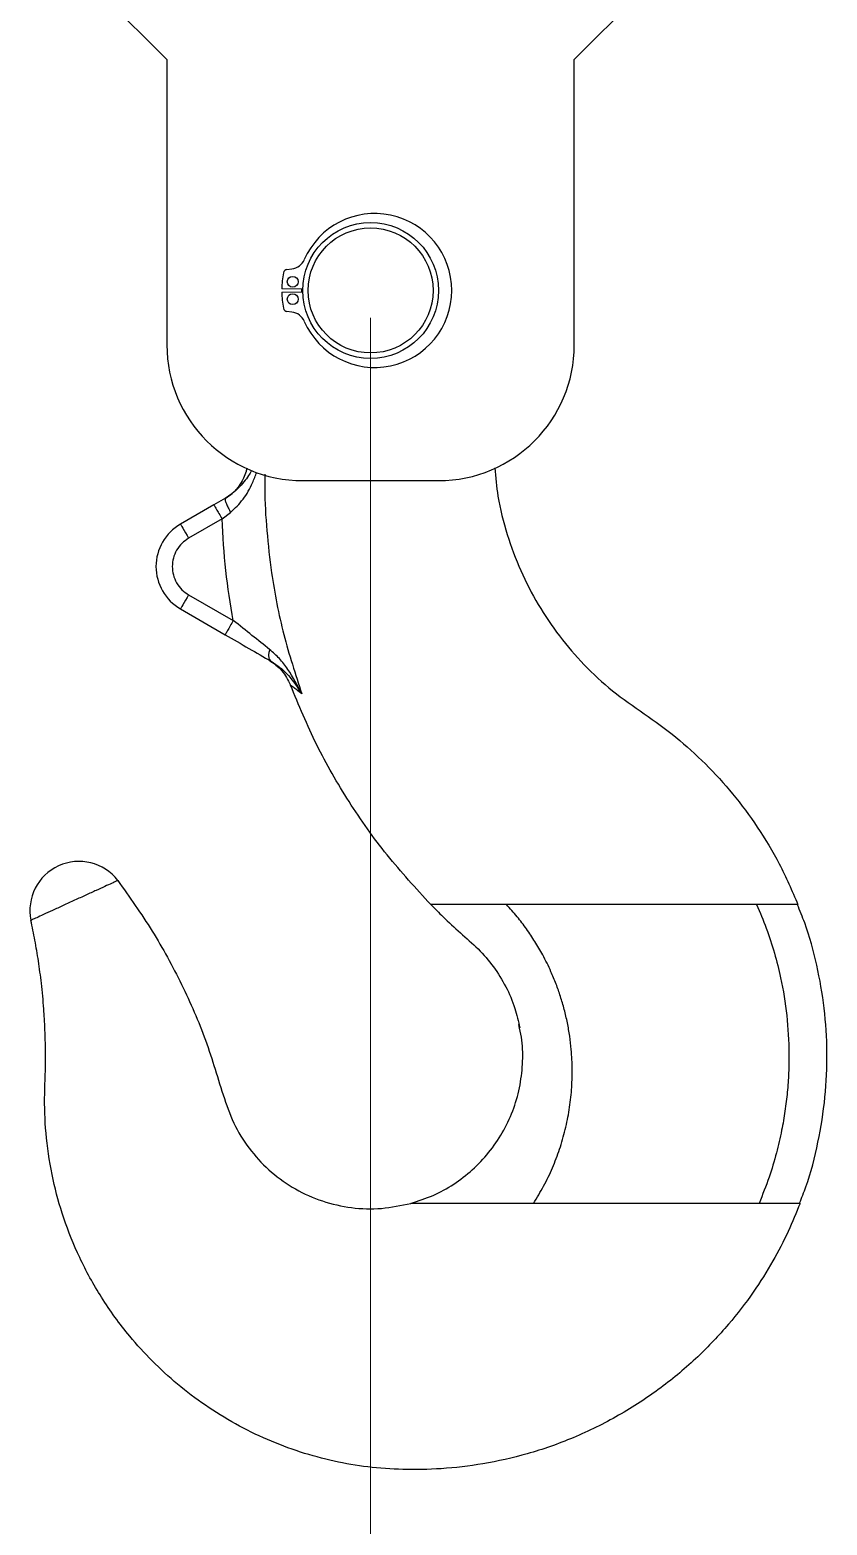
# Model space of a CAD drawing. Header units: centimetres. Extents: x 470464 to 524273, y 49611 to 59074.
# Drawn here: x 504163.61 to 504178.29, y 50234.48 to 50262 of the extents above; entities that cross this region are included whole.
import ezdxf

# ---------------------------------------------------------------- set-up
doc = ezdxf.new("R2010")
doc.units = ezdxf.units.CM
doc.header["$MEASUREMENT"] = 0
doc.layers.add('A-ANNO-REVC-01', color=1, linetype='Continuous', lineweight=15, true_color=0xff0000, plot=False)
doc.layers.add('vinç', color=7, linetype='Continuous')
doc.styles.add('BARIŞ BABUR-3', font='arial.ttf')
doc.dimstyles.new('AAA_A4 BVS STANDART', dxfattribs={"dimscale": 12, "dimtxt": 1.8, "dimasz": 1.6, "dimexe": 0.18, "dimexo": 0.0625, "dimgap": 0.09, "dimtad": 1, "dimtoh": 1, "dimdec": 0, "dimzin": 9, "dimdsep": 46, "dimtxsty": 'BARIŞ BABUR-3', "dimcen": 0.09, "dimclrd": 1, "dimclre": 1, "dimclrt": 2, "dimadec": 0, "dimazin": 0, "dimtfac": 1, "dimtdec": 0, "dimtofl": 0, "dimtmove": 0, "dimatfit": 3, "dimfxl": 1, "dimtolj": 1, "dimtzin": 0, "dimlwd": 9, "dimlwe": 9, "dimarcsym": 0})

# ---------------------------------------------------------------- blocks, each defined once
blk = doc.blocks.new('*D141')
at = {"layer": 'A-ANNO-REVC-01', "color": 1, "lineweight": 9, "transparency": 16777216}
for p, q in [((416851.459, 68476.754), (416851.459, 68408.002)), ((417929.459, 68476.754), (417929.459, 68408.002)), ((416864.259, 68409.442), (417916.659, 68409.442))]:
    blk.add_line(p, q, dxfattribs=at)
at = {"layer": 'A-ANNO-REVC-01', "color": 1, "transparency": 16777216}
for points in [[(416864.259, 68411.576), (416864.259, 68407.309), (416851.459, 68409.442)], [(417916.659, 68411.576), (417916.659, 68407.309), (417929.459, 68409.442)]]:
    blk.add_solid(points, dxfattribs=at)
at = {"layer": 'Defpoints', "color": 0, "transparency": 16777216}
for p in [(416851.459, 68477.254), (417929.459, 68477.254), (417929.459, 68409.442)]:
    blk.add_point(p, dxfattribs=at)
at = {"layer": 'A-ANNO-REVC-01', "color": 2, "transparency": 16777216, "insert": (417388.825, 68419.027), "char_height": 14.4, "attachment_point": 5, "style": 'BARIŞ BABUR-3'}
blk.add_mtext('\\A1;KANCA GEZME MESAFESİ : 1078', dxfattribs=at)
blk = doc.blocks.new('*D146')
at = {"layer": 'A-ANNO-REVC-01', "color": 1, "lineweight": 9, "transparency": 16777216}
for p, q in [((416786.459, 68765.863), (416786.459, 68408.002)), ((416851.459, 68476.754), (416851.459, 68408.002)), ((416838.659, 68409.442), (416799.259, 68409.442))]:
    blk.add_line(p, q, dxfattribs=at)
at = {"layer": 'A-ANNO-REVC-01', "color": 1, "transparency": 16777216}
for points in [[(416799.259, 68411.576), (416799.259, 68407.309), (416786.459, 68409.442)], [(416838.659, 68411.576), (416838.659, 68407.309), (416851.459, 68409.442)]]:
    blk.add_solid(points, dxfattribs=at)
at = {"layer": 'Defpoints', "color": 0, "transparency": 16777216}
for p in [(416786.459, 68766.363), (416851.459, 68477.254), (416786.459, 68409.442)]:
    blk.add_point(p, dxfattribs=at)
at = {"layer": 'A-ANNO-REVC-01', "color": 2, "transparency": 16777216, "insert": (416818.959, 68417.514), "char_height": 14.4, "attachment_point": 5, "style": 'BARIŞ BABUR-3'}
blk.add_mtext('\\A1;65', dxfattribs=at)
blk = doc.blocks.new('dfdskytjhtdfxzgresdjkyu')
at = {"color": 2, "linetype": 'Continuous', "lineweight": 25}
for p, q in [((416846.459, 68943.98), (416847.709, 68942.73)), ((416855.209, 68942.73), (416856.459, 68943.98)), ((416847.709, 68942.73), (416847.709, 68937.48)), ((416855.209, 68937.48), (416855.209, 68942.73)), ((416849.92, 68938.865), (416850.012, 68938.877)), ((416850.209, 68938.503), (416849.824, 68938.51)), ((416849.824, 68938.45), (416850.209, 68938.457)), ((416850.194, 68938.457), (416850.194, 68938.503)), ((416850.012, 68938.082), (416849.92, 68938.094)), ((416850.209, 68934.98), (416852.709, 68934.98)), ((416848.786, 68934.657), (416848.575, 68934.535)), ((416848.575, 68934.535), (416847.959, 68934.179)), ((416848.725, 68934.275), (416848.109, 68933.919)), ((416848.725, 68934.275), (416848.882, 68934.395)), ((416847.959, 68932.62), (416848.782, 68932.145)), ((416848.109, 68932.88), (416848.932, 68932.405)), ((416852.672, 68927.075), (416852.566, 68927.18)), ((416854.201, 68924.906), (416854.189, 68924.971))]:
    blk.add_line(p, q, dxfattribs=at)
at = {"color": 2, "linetype": 'Continuous', "lineweight": 25, "flags": 128}
for points in [[(416847.959, 68934.179), (416847.962, 68934.174), (416847.97, 68934.159), (416847.984, 68934.135), (416848.003, 68934.103), (416848.026, 68934.064), (416848.052, 68934.019), (416848.08, 68933.97), (416848.109, 68933.919)], [(416848.109, 68932.88), (416848.08, 68932.829), (416848.052, 68932.781), (416848.026, 68932.736), (416848.003, 68932.696), (416847.984, 68932.664), (416847.97, 68932.64), (416847.962, 68932.625), (416847.959, 68932.62)]]:
    blk.add_lwpolyline(points, dxfattribs=at)
at = {"color": 2, "linetype": 'Continuous', "lineweight": 25}
for centre, radius in [((416851.459, 68938.48), 1.25), ((416851.459, 68938.48), 1.15), ((416850.025, 68938.64), 0.1), ((416850.025, 68938.32), 0.1)]:
    blk.add_circle(centre, radius, dxfattribs=at)
for centre, radius, start, end in [((416851.537, 68938.48), 1.417, 203.6713, 156.3287), ((416849.974, 68939.165), 0.29, 277.5, 336.3287), ((416851.459, 68938.48), 1.635, 168.4909, 178.9486), ((416849.93, 68938.791), 0.075, 97.5, 168.4909), ((416851.459, 68938.48), 1.635, 181.0514, 191.5091), ((416849.93, 68938.169), 0.075, 191.5091, 262.5), ((416849.974, 68937.795), 0.29, 23.6713, 82.5), ((416850.209, 68937.48), 2.5, 180, 270), ((416852.709, 68937.48), 2.5, 270, 0), ((416848.409, 68933.4), 0.9, 120, 240), ((416846.09, 68927.071), 0.902, 37.5914, 191.6654)]:
    blk.add_arc(centre, radius, start, end, dxfattribs=at)
for points, knots in [([(416849.267, 68935.164), (416849.249, 68935.135), (416849.184, 68935.022), (416849.067, 68934.88), (416848.917, 68934.741), (416848.829, 68934.684), (416848.786, 68934.657)], [0, 0, 0, 0, 0.154002, 0.592176, 0.799442, 1, 1, 1, 1]), ([(416848.882, 68934.395), (416848.963, 68934.473), (416849.131, 68934.634), (416849.273, 68934.897), (416849.338, 68935.072), (416849.362, 68935.138)], [0, 0, 0, 0, 0.367668, 0.760497, 1, 1, 1, 1]), ([(416849.182, 68935.211), (416849.177, 68935.19), (416849.163, 68935.123), (416849.12, 68935.024), (416849.062, 68934.918), (416849.001, 68934.834), (416848.958, 68934.783), (416848.941, 68934.768), (416848.938, 68934.765)], [0, 0, 0, 0, 0.093239, 0.2878914, 0.4898476, 0.7070999, 0.9475188, 1, 1, 1, 1]), ([(416849.513, 68935.097), (416849.512, 68935.01), (416849.506, 68934.664), (416849.543, 68934.059), (416849.644, 68933.158), (416849.837, 68932.148), (416850.075, 68931.418), (416850.193, 68931.056)], [0, 0, 0, 0, 0.062637, 0.252155, 0.441285, 0.722661, 1, 1, 1, 1]), ([(416853.743, 68935.216), (416853.759, 68935.041), (416853.797, 68934.626), (416853.961, 68933.991), (416854.21, 68933.322), (416854.533, 68932.695), (416854.925, 68932.113), (416855.383, 68931.581), (416855.904, 68931.096), (416856.498, 68930.692), (416857.088, 68930.266), (416857.632, 68929.771), (416858.136, 68929.219), (416858.591, 68928.604), (416859.001, 68927.926), (416859.215, 68927.432), (416859.324, 68927.18)], [0, 0, 0, 0, 0.052108, 0.124196, 0.194802, 0.26452, 0.333883, 0.403411, 0.473656, 0.545211, 0.617496, 0.690284, 0.764171, 0.839835, 0.918092, 1, 1, 1, 1]), ([(416848.786, 68934.657), (416848.783, 68934.649), (416848.776, 68934.634), (416848.799, 68934.563), (416848.836, 68934.481), (416848.867, 68934.424), (416848.882, 68934.395)], [0, 0, 0, 0, 0.279659, 0.559316, 0.779657, 1, 1, 1, 1]), ([(416848.786, 68934.657), (416848.83, 68934.684), (416848.885, 68934.717), (416848.929, 68934.758), (416848.938, 68934.766)], [0, 0, 0, 0, 0.806942, 1, 1, 1, 1]), ([(416848.575, 68934.535), (416848.577, 68934.531), (416848.582, 68934.523), (416848.617, 68934.463), (416848.666, 68934.377), (416848.706, 68934.309), (416848.725, 68934.275)], [0, 0, 0, 0, 0.249999, 0.499998, 0.749999, 1, 1, 1, 1]), ([(416848.932, 68932.405), (416848.881, 68932.711), (416848.777, 68933.331), (416848.743, 68933.958), (416848.725, 68934.275)], [0, 0, 0, 0, 0.494753, 1, 1, 1, 1]), ([(416848.109, 68933.919), (416848.066, 68933.89), (416847.98, 68933.831), (416847.883, 68933.703), (416847.822, 68933.556), (416847.802, 68933.4), (416847.822, 68933.244), (416847.883, 68933.097), (416847.98, 68932.968), (416848.066, 68932.909), (416848.109, 68932.88)], [0, 0, 0, 0, 0.122833, 0.25, 0.377167, 0.5, 0.622833, 0.75, 0.877167, 1, 1, 1, 1]), ([(416848.932, 68932.405), (416848.912, 68932.371), (416848.873, 68932.303), (416848.824, 68932.217), (416848.789, 68932.157), (416848.784, 68932.149), (416848.782, 68932.145)], [0, 0, 0, 0, 0.250001, 0.500002, 0.750001, 1, 1, 1, 1]), ([(416849.601, 68931.874), (416849.494, 68931.96), (416849.279, 68932.131), (416849.048, 68932.313), (416848.932, 68932.405)], [0, 0, 0, 0, 0.497978, 1, 1, 1, 1]), ([(416848.782, 68932.145), (416848.93, 68932.06), (416849.224, 68931.89), (416849.492, 68931.735), (416849.626, 68931.658)], [0, 0, 0, 0, 0.501323, 1, 1, 1, 1]), ([(416849.601, 68931.874), (416849.594, 68931.849), (416849.581, 68931.799), (416849.581, 68931.735), (416849.594, 68931.684), (416849.616, 68931.667), (416849.626, 68931.658)], [0, 0, 0, 0, 0.2499993, 0.499996, 0.7499931, 1, 1, 1, 1]), ([(416850.193, 68931.056), (416850.113, 68931.21), (416849.993, 68931.438), (416849.787, 68931.707), (416849.663, 68931.819), (416849.601, 68931.874)], [0, 0, 0, 0, 0.512082, 0.759745, 1, 1, 1, 1]), ([(416849.593, 68931.677), (416849.678, 68931.618), (416849.847, 68931.498), (416849.938, 68931.312), (416849.984, 68931.218)], [0, 0, 0, 0, 0.5, 1, 1, 1, 1]), ([(416849.626, 68931.658), (416849.685, 68931.619), (416849.805, 68931.54), (416850.001, 68931.345), (416850.116, 68931.173), (416850.193, 68931.056)], [0, 0, 0, 0, 0.2384906, 0.4850993, 1, 1, 1, 1]), ([(416852.566, 68927.18), (416852.292, 68927.478), (416851.744, 68928.072), (416851.049, 68929.063), (416850.445, 68930.107), (416850.137, 68930.848), (416849.984, 68931.218)], [0, 0, 0, 0, 0.251608, 0.501703, 0.750962, 1, 1, 1, 1]), ([(416850.193, 68931.056), (416850.161, 68931.082), (416850.095, 68931.134), (416850.008, 68931.2), (416849.993, 68931.211), (416849.984, 68931.218)], [0, 0, 0, 0, 0.2433577, 0.4921752, 1, 1, 1, 1]), ([(416846.805, 68927.621), (416846.8, 68927.618), (416846.788, 68927.613), (416846.701, 68927.573), (416846.573, 68927.515), (416846.41, 68927.44), (416846.219, 68927.353), (416846.011, 68927.257), (416845.797, 68927.159), (416845.669, 68927.1), (416845.605, 68927.071)], [0, 0, 0, 0, 0.128776, 0.256649, 0.379426, 0.498154, 0.620711, 0.746392, 0.873112, 1, 1, 1, 1]), ([(416846.805, 68927.621), (416847.022, 68927.315), (416847.457, 68926.705), (416847.99, 68925.716), (416848.448, 68924.688), (416848.698, 68923.789), (416848.949, 68923.09), (416849.251, 68922.632), (416849.625, 68922.24), (416850.069, 68921.929), (416850.569, 68921.707), (416851.105, 68921.585), (416851.66, 68921.565), (416852.019, 68921.642), (416852.198, 68921.68)], [0, 0, 0, 0, 0.126973, 0.253665, 0.380361, 0.507344, 0.569858, 0.631118, 0.691739, 0.752417, 0.813851, 0.875907, 0.938071, 1, 1, 1, 1]), ([(416853.959, 68927.18), (416853.888, 68927.18), (416853.763, 68927.18), (416853.588, 68927.18), (416853.433, 68927.18), (416853.278, 68927.18), (416853.126, 68927.18), (416852.981, 68927.18), (416852.845, 68927.18), (416852.741, 68927.18), (416852.678, 68927.18), (416852.647, 68927.18), (416852.623, 68927.18), (416852.615, 68927.18), (416852.61, 68927.18), (416852.604, 68927.18), (416852.595, 68927.18), (416852.586, 68927.18), (416852.577, 68927.18), (416852.571, 68927.18), (416852.568, 68927.18), (416852.566, 68927.18), (416852.566, 68927.18), (416852.566, 68927.18)], [0, 0, 0, 0, 0.063569, 0.111141, 0.158313, 0.206691, 0.255611, 0.299113, 0.341722, 0.383726, 0.399855, 0.41588, 0.430663, 0.450258, 0.466593, 0.485984, 0.508695, 0.593997, 0.675285, 0.754338, 0.83802, 0.9189, 1, 1, 1, 1]), ([(416852.567, 68927.181), (416852.642, 68927.105), (416852.816, 68926.928), (416853.103, 68926.657), (416853.442, 68926.374), (416853.73, 68926.036), (416853.956, 68925.669), (416854.121, 68925.294), (416854.178, 68925.029), (416854.205, 68924.907)], [0, 0, 0, 0, 0.115601, 0.270073, 0.420724, 0.568075, 0.717696, 0.870092, 1, 1, 1, 1]), ([(416856.413, 68927.18), (416855.337, 68927.18), (416854.854, 68927.18), (416854.321, 68927.18), (416854.046, 68927.18), (416853.959, 68927.18)], [0, 0, 0, 0, 0.498825, 0.841858, 1, 1, 1, 1]), ([(416854.459, 68921.68), (416854.523, 68921.784), (416854.651, 68921.996), (416854.809, 68922.33), (416854.943, 68922.678), (416855.046, 68923.035), (416855.12, 68923.402), (416855.163, 68923.771), (416855.175, 68924.141), (416855.159, 68924.47), (416855.126, 68924.756), (416855.083, 68925.001), (416855.027, 68925.246), (416854.957, 68925.485), (416854.875, 68925.718), (416854.769, 68925.974), (416854.64, 68926.236), (416854.487, 68926.497), (416854.33, 68926.731), (416854.156, 68926.961), (416854.026, 68927.105), (416853.959, 68927.18)], [0, 0, 0, 0, 0.0618368, 0.1249594, 0.18642, 0.2498408, 0.3125977, 0.3748777, 0.4371002, 0.4996888, 0.5407925, 0.5824989, 0.6248132, 0.6675437, 0.7079679, 0.7495756, 0.8074117, 0.8548845, 0.9020331, 0.9496328, 1, 1, 1, 1]), ([(416858.565, 68927.18), (416858.479, 68927.18), (416858.301, 68927.18), (416858.035, 68927.18), (416857.761, 68927.18), (416857.413, 68927.18), (416856.958, 68927.18), (416856.603, 68927.18), (416856.413, 68927.18)], [0, 0, 0, 0, 0.120073, 0.24913, 0.368421, 0.499937, 0.73232, 1, 1, 1, 1]), ([(416859.324, 68927.18), (416859.324, 68927.18), (416859.323, 68927.18), (416859.314, 68927.18), (416859.304, 68927.18), (416859.297, 68927.18), (416859.284, 68927.18), (416859.248, 68927.18), (416859.202, 68927.18), (416859.129, 68927.18), (416859.036, 68927.18), (416858.933, 68927.18), (416858.82, 68927.18), (416858.695, 68927.18), (416858.609, 68927.18), (416858.565, 68927.18)], [0, 0, 0, 0, 0.1371, 0.285135, 0.358829, 0.436885, 0.504576, 0.53737, 0.567451, 0.629463, 0.691247, 0.753118, 0.836336, 0.917464, 1, 1, 1, 1]), ([(416858.565, 68927.18), (416858.626, 68927.035), (416858.749, 68926.742), (416858.895, 68926.291), (416859.03, 68925.756), (416859.13, 68925.138), (416859.164, 68924.55), (416859.156, 68924.079), (416859.131, 68923.727), (416859.089, 68923.375), (416859.024, 68923.002), (416858.929, 68922.595), (416858.795, 68922.144), (416858.673, 68921.839), (416858.61, 68921.68)], [0, 0, 0, 0, 0.0834642, 0.1683545, 0.250992, 0.3757458, 0.5001396, 0.5627745, 0.6255029, 0.6871822, 0.7506497, 0.8263177, 0.908875, 1, 1, 1, 1]), ([(416859.354, 68921.684), (416859.394, 68921.783), (416859.543, 68922.145), (416859.705, 68922.799), (416859.838, 68923.628), (416859.873, 68924.455), (416859.822, 68925.27), (416859.682, 68926.067), (416859.513, 68926.705), (416859.361, 68927.065), (416859.315, 68927.176)], [0, 0, 0, 0, 0.057283, 0.20846, 0.357798, 0.50462, 0.648998, 0.792279, 0.935707, 1, 1, 1, 1]), ([(416845.605, 68927.071), (416845.547, 68927.044), (416845.431, 68926.991), (416845.307, 68926.934), (416845.223, 68926.896), (416845.212, 68926.891), (416845.207, 68926.888)], [0, 0, 0, 0, 0.25273, 0.500714, 0.745609, 1, 1, 1, 1]), ([(416859.364, 68921.68), (416859.294, 68921.507), (416859.147, 68921.144), (416858.861, 68920.596), (416858.498, 68920.021), (416858.04, 68919.426), (416857.475, 68918.83), (416856.8, 68918.264), (416856.032, 68917.762), (416855.207, 68917.355), (416854.366, 68917.06), (416853.55, 68916.876), (416852.782, 68916.786), (416852.073, 68916.772), (416851.413, 68916.817), (416850.782, 68916.927), (416850.163, 68917.094), (416849.555, 68917.323), (416848.969, 68917.611), (416848.416, 68917.953), (416847.902, 68918.342), (416847.437, 68918.769), (416846.958, 68919.295), (416846.5, 68919.927), (416846.097, 68920.66), (416845.804, 68921.389), (416845.599, 68922.127), (416845.482, 68922.865), (416845.447, 68923.595), (416845.48, 68924.177), (416845.475, 68924.599), (416845.467, 68924.86), (416845.457, 68925.069), (416845.438, 68925.355), (416845.404, 68925.711), (416845.348, 68926.132), (416845.284, 68926.518), (416845.232, 68926.766), (416845.207, 68926.888)], [0, 0, 0, 0, 0.024162, 0.050625, 0.079821, 0.112137, 0.147613, 0.18585, 0.225888, 0.266045, 0.304681, 0.340831, 0.374132, 0.404596, 0.432478, 0.459608, 0.48731, 0.515343, 0.543521, 0.57163, 0.599429, 0.626709, 0.653271, 0.691431, 0.727411, 0.761193, 0.792909, 0.82628, 0.85765, 0.887283, 0.901743, 0.912241, 0.921049, 0.928869, 0.949331, 0.967203, 0.983865, 1, 1, 1, 1]), ([(416852.198, 68921.68), (416852.337, 68921.724), (416852.613, 68921.812), (416852.995, 68922.024), (416853.34, 68922.29), (416853.642, 68922.61), (416853.893, 68922.974), (416854.086, 68923.376), (416854.21, 68923.803), (416854.264, 68924.241), (416854.263, 68924.613), (416854.217, 68924.831), (416854.201, 68924.906)], [0, 0, 0, 0, 0.104542, 0.208023, 0.311646, 0.416446, 0.522349, 0.628568, 0.734744, 0.840413, 0.944929, 1, 1, 1, 1]), ([(416854.459, 68921.68), (416854.39, 68921.68), (416854.251, 68921.68), (416854.073, 68921.68), (416853.932, 68921.68), (416853.832, 68921.68), (416853.728, 68921.68), (416853.596, 68921.68), (416853.434, 68921.68), (416853.252, 68921.68), (416853.082, 68921.68), (416852.904, 68921.68), (416852.75, 68921.68), (416852.593, 68921.68), (416852.467, 68921.68), (416852.376, 68921.68), (416852.317, 68921.68), (416852.26, 68921.68), (416852.21, 68921.68), (416852.202, 68921.68), (416852.198, 68921.68)], [0, 0, 0, 0, 0.062416, 0.125282, 0.15508, 0.188031, 0.216245, 0.250909, 0.313267, 0.375757, 0.438479, 0.500513, 0.583923, 0.666222, 0.749883, 0.795796, 0.837257, 0.874987, 0.937179, 1, 1, 1, 1]), ([(416856.079, 68921.68), (416855.55, 68921.68), (416855.464, 68921.68), (416855.342, 68921.68), (416855.228, 68921.68), (416855.123, 68921.68), (416855.001, 68921.68), (416854.881, 68921.68), (416854.747, 68921.68), (416854.612, 68921.68), (416854.508, 68921.68), (416854.459, 68921.68)], [0, 0, 0, 0, 0.1116868, 0.2171717, 0.3166122, 0.4101884, 0.4981766, 0.6497147, 0.7496141, 0.8800688, 1, 1, 1, 1]), ([(416858.61, 68921.68), (416858.528, 68921.68), (416858.364, 68921.68), (416858.12, 68921.68), (416857.872, 68921.68), (416857.612, 68921.68), (416857.327, 68921.68), (416857.019, 68921.68), (416856.687, 68921.68), (416856.373, 68921.68), (416856.168, 68921.68), (416856.079, 68921.68)], [0, 0, 0, 0, 0.097306, 0.196555, 0.293266, 0.389909, 0.501068, 0.625745, 0.750017, 0.891626, 1, 1, 1, 1]), ([(416859.364, 68921.68), (416859.359, 68921.68), (416859.353, 68921.68), (416859.317, 68921.68), (416859.269, 68921.68), (416859.154, 68921.68), (416859.048, 68921.68), (416858.933, 68921.68), (416858.803, 68921.68), (416858.678, 68921.68), (416858.61, 68921.68)], [0, 0, 0, 0, 0.248707, 0.32686, 0.497524, 0.623434, 0.748597, 0.77017, 0.874321, 1, 1, 1, 1])]:
    blk.add_open_spline(points, degree=3, knots=knots, dxfattribs=at)
blk = doc.blocks.new('DHSETSRDJFDS')
at = {"layer": 'vinç', "color": 2}
blk.add_blockref('dfdskytjhtdfxzgresdjkyu', (0, -461.225), dxfattribs=at)
at = {"layer": 'A-ANNO-REVC-01', "color": 6}
dim = blk.add_linear_dim(base=(416786.459, 68409.442), p1=(416851.459, 68477.254), p2=(416786.459, 68766.363), dimstyle='AAA_A4 BVS STANDART', override={"dimscale": 8}, dxfattribs=at)
dim.commit()
dim.dimension.update_dxf_attribs({"geometry": '*D146', "text_midpoint": (416818.959, 68417.514)})
dim = blk.add_linear_dim(base=(417929.459, 68409.442), p1=(416851.459, 68477.254), p2=(417929.459, 68477.254), text='KANCA GEZME MESAFESİ : <>', dimstyle='AAA_A4 BVS STANDART', override={"dimscale": 8, "dimtxsty": 'BARIŞ BABUR-3'}, dxfattribs=at)
dim.commit()
dim.dimension.update_dxf_attribs({"geometry": '*D141', "text_midpoint": (417388.825, 68409.442), "dimtype": 128})

msp = doc.modelspace()

# ---------------------------------------------------------------- block references
at = {"layer": 'vinç', "color": 0}
msp.add_blockref('DHSETSRDJFDS', (87318.426, -18220.054), dxfattribs=at)

doc.saveas('drawing.dxf')
